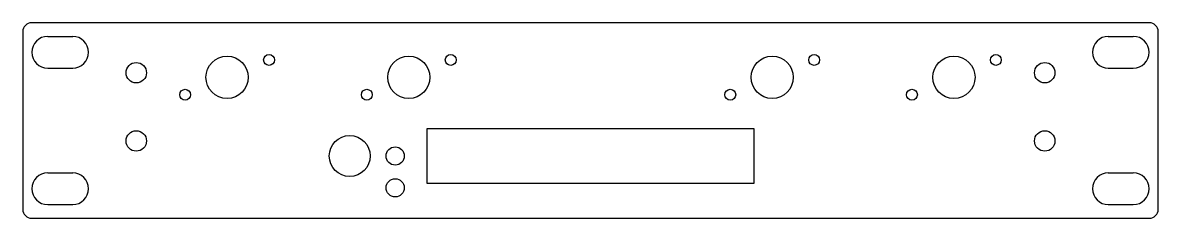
# Model space of a CAD drawing. Header units: millimetres. Extents: x 0 to 250, y 0 to 43.
import ezdxf

# ---------------------------------------------------------------- set-up
doc = ezdxf.new("R2010")
doc.units = ezdxf.units.MM
doc.layers.add('Sketch', color=7, linetype='CONTINUOUS')

msp = doc.modelspace()

# ---------------------------------------------------------------- linework, layer by layer
at = {"layer": 'Sketch'}
for p, q in [((248, 43), (2, 43)), ((0, 41), (0, 2)), ((5.5, 40), (11, 40)), ((239, 40), (244.5, 40)), ((250, 2), (250, 41)), ((5.5, 33), (11, 33)), ((239, 33), (244.5, 33)), ((89, 19.7), (89, 7.7)), ((161, 19.7), (89, 19.7)), ((161, 7.7), (161, 19.7)), ((5.5, 10), (11, 10)), ((239, 10), (244.5, 10)), ((89, 7.7), (161, 7.7)), ((5.5, 3), (11, 3)), ((239, 3), (244.5, 3)), ((2, 0), (248, 0))]:
    msp.add_line(p, q, dxfattribs=at)
for centre, radius in [((45, 31), 4.65), ((54.24, 34.83), 1.2), ((85, 31), 4.65), ((94.24, 34.83), 1.2), ((165, 31), 4.65), ((174.24, 34.83), 1.2), ((205, 31), 4.65), ((214.24, 34.83), 1.2), ((25, 32), 2.25), ((225, 32), 2.25), ((35.76, 27.17), 1.2), ((75.76, 27.17), 1.2), ((155.76, 27.17), 1.2), ((195.76, 27.17), 1.2), ((25, 17), 2.25), ((72, 13.7), 4.5), ((225, 17), 2.25), ((82, 13.7), 2), ((82, 6.7), 2)]:
    msp.add_circle(centre, radius, dxfattribs=at)
for centre, radius, start, end in [((2, 41), 2, 90, 180), ((248, 41), 2, 0, 90), ((5.5, 36.5), 3.5, 90, -90), ((11, 36.5), 3.5, -90, 90), ((239, 36.5), 3.5, 90, -90), ((244.5, 36.5), 3.5, -90, 90), ((5.5, 6.5), 3.5, 90, -90), ((11, 6.5), 3.5, -90, 90), ((239, 6.5), 3.5, 90, -90), ((244.5, 6.5), 3.5, -90, 90), ((2, 2), 2, -180, -90), ((248, 2), 2, -90, 0)]:
    msp.add_arc(centre, radius, start, end, dxfattribs=at)

doc.saveas('drawing.dxf')
